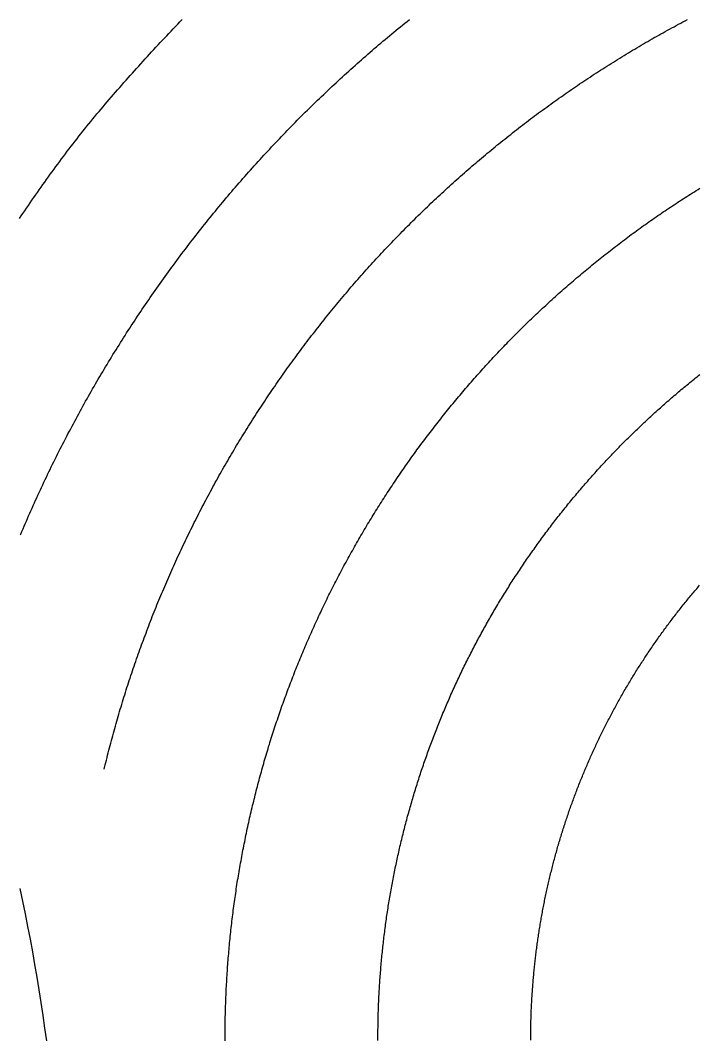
# Model space of a CAD drawing. Header units: millimetres. Extents: x -14.2 to 14.2, y -14.2 to 14.2.
# Drawn here: x -2.519 to -1.096, y 0 to 2.131 of the extents above; entities that cross this region are included whole.
import ezdxf

# ---------------------------------------------------------------- set-up
doc = ezdxf.new("R2010")
doc.units = ezdxf.units.MM
for name, color, linetype in [('ALTIN', 2, 'Continuous'), ('DOKU', 8, 'Continuous'), ('KESIM', 1, 'Continuous')]:
    doc.layers.add(name, color=color, linetype=linetype)

msp = doc.modelspace()

# ---------------------------------------------------------------- linework, layer by layer
at = {"layer": 'ALTIN'}
msp.add_lwpolyline([(-2.5193, 0.3143), (-2.5138, 0.2878), (-2.5085, 0.2614), (-2.5033, 0.2349), (-2.4983, 0.2084), (-2.4934, 0.1818), (-2.4887, 0.1552), (-2.4842, 0.1286), (-2.4798, 0.102), (-2.4756, 0.0753), (-2.4716, 0.0486), (-2.4677, 0.0219), (-2.464, -0.0049)], dxfattribs=at)
at = {"layer": 'DOKU'}
for points in [[(-2.5206, 1.7162), (-2.5168, 1.7217), (-2.5131, 1.7272), (-2.5093, 1.7327), (-2.5056, 1.7382), (-2.5018, 1.7437), (-2.4981, 1.7492), (-2.4943, 1.7546), (-2.4905, 1.7601), (-2.4867, 1.7656), (-2.4829, 1.771), (-2.479, 1.7765), (-2.4752, 1.7819), (-2.4714, 1.7873), (-2.4675, 1.7927), (-2.4636, 1.7982), (-2.4598, 1.8036), (-2.4559, 1.809), (-2.452, 1.8143), (-2.448, 1.8197), (-2.4441, 1.8251), (-2.4402, 1.8305), (-2.4362, 1.8358), (-2.4322, 1.8411), (-2.4282, 1.8465), (-2.4242, 1.8518), (-2.4202, 1.8571), (-2.4162, 1.8624), (-2.4121, 1.8677), (-2.408, 1.8729), (-2.404, 1.8782), (-2.3999, 1.8834), (-2.3958, 1.8887), (-2.3916, 1.8939), (-2.3875, 1.8991), (-2.3833, 1.9043), (-2.3792, 1.9095), (-2.375, 1.9146), (-2.3708, 1.9198), (-2.3665, 1.9249), (-2.3623, 1.9301), (-2.3581, 1.9352), (-2.3538, 1.9403), (-2.3495, 1.9454), (-2.3452, 1.9505), (-2.3409, 1.9556), (-2.3366, 1.9607), (-2.3323, 1.9657), (-2.3279, 1.9708), (-2.3236, 1.9758), (-2.3192, 1.9808), (-2.3149, 1.9858), (-2.3105, 1.9908), (-2.3061, 1.9958), (-2.3017, 2.0008), (-2.2973, 2.0058), (-2.2929, 2.0108), (-2.2884, 2.0157), (-2.284, 2.0207), (-2.2795, 2.0256), (-2.2751, 2.0306), (-2.2706, 2.0355), (-2.2662, 2.0405), (-2.2617, 2.0454), (-2.2572, 2.0503), (-2.2527, 2.0552), (-2.2482, 2.0601), (-2.2437, 2.065), (-2.2392, 2.0699), (-2.2347, 2.0748), (-2.2301, 2.0796), (-2.2256, 2.0845), (-2.2211, 2.0894), (-2.2165, 2.0942), (-2.212, 2.0991), (-2.2074, 2.1039), (-2.2028, 2.1088), (-2.1983, 2.1136), (-2.1937, 2.1184), (-2.1891, 2.1232), (-2.1845, 2.128), (-2.1799, 2.1328)], [(-2.5182, 1.0544), (-2.5176, 1.0557), (-2.5153, 1.0612), (-2.513, 1.0667), (-2.5106, 1.0722), (-2.5083, 1.0777), (-2.5059, 1.0831), (-2.5036, 1.0886), (-2.5012, 1.094), (-2.4988, 1.0995), (-2.4964, 1.1049), (-2.494, 1.1104), (-2.4916, 1.1158), (-2.4891, 1.1213), (-2.4867, 1.1267), (-2.4842, 1.1321), (-2.4817, 1.1375), (-2.4792, 1.1429), (-2.4767, 1.1483), (-2.4742, 1.1537), (-2.4717, 1.1591), (-2.4692, 1.1645), (-2.4666, 1.1699), (-2.4641, 1.1753), (-2.4615, 1.1807), (-2.4589, 1.186), (-2.4563, 1.1914), (-2.4537, 1.1968), (-2.4511, 1.2021), (-2.4485, 1.2074), (-2.4458, 1.2128), (-2.4432, 1.2181), (-2.4405, 1.2234), (-2.4378, 1.2288), (-2.4351, 1.2341), (-2.4324, 1.2394), (-2.4297, 1.2447), (-2.427, 1.25), (-2.4243, 1.2553), (-2.4215, 1.2606), (-2.4188, 1.2659), (-2.416, 1.2711), (-2.4132, 1.2764), (-2.4104, 1.2817), (-2.4076, 1.2869), (-2.4048, 1.2922), (-2.402, 1.2974), (-2.3992, 1.3026), (-2.3963, 1.3079), (-2.3935, 1.3131), (-2.3906, 1.3183), (-2.3877, 1.3235), (-2.3848, 1.3287), (-2.3819, 1.3339), (-2.379, 1.3391), (-2.3761, 1.3443), (-2.3731, 1.3495), (-2.3702, 1.3547), (-2.3672, 1.3598), (-2.3642, 1.365), (-2.3613, 1.3702), (-2.3583, 1.3753), (-2.3553, 1.3804), (-2.3522, 1.3856), (-2.3492, 1.3907), (-2.3462, 1.3958), (-2.3431, 1.4009), (-2.3401, 1.4061), (-2.337, 1.4112), (-2.3339, 1.4163), (-2.3308, 1.4213), (-2.3277, 1.4264), (-2.3246, 1.4315), (-2.3215, 1.4366), (-2.3183, 1.4416), (-2.3152, 1.4467), (-2.312, 1.4517), (-2.3088, 1.4568), (-2.3057, 1.4618), (-2.3025, 1.4668), (-2.2993, 1.4718), (-2.296, 1.4769), (-2.2928, 1.4819), (-2.2896, 1.4869), (-2.2863, 1.4919), (-2.2831, 1.4968), (-2.2798, 1.5018), (-2.2765, 1.5068), (-2.2732, 1.5118), (-2.2699, 1.5167), (-2.2666, 1.5217), (-2.2633, 1.5266), (-2.2599, 1.5315), (-2.2566, 1.5365), (-2.2532, 1.5414), (-2.2499, 1.5463), (-2.2465, 1.5512), (-2.2431, 1.5561), (-2.2397, 1.561), (-2.2363, 1.5659), (-2.2329, 1.5707), (-2.2294, 1.5756), (-2.226, 1.5805), (-2.2225, 1.5853), (-2.2191, 1.5902), (-2.2156, 1.595), (-2.2121, 1.5998), (-2.2086, 1.6047), (-2.2051, 1.6095), (-2.2016, 1.6143), (-2.1981, 1.6191), (-2.1945, 1.6239), (-2.191, 1.6287), (-2.1874, 1.6334), (-2.1839, 1.6382), (-2.1803, 1.643), (-2.1767, 1.6477), (-2.1731, 1.6525), (-2.1695, 1.6572), (-2.1659, 1.6619), (-2.1622, 1.6666), (-2.1586, 1.6714), (-2.1549, 1.6761), (-2.1513, 1.6808), (-2.1476, 1.6854), (-2.1439, 1.6901), (-2.1402, 1.6948), (-2.1365, 1.6995), (-2.1328, 1.7041), (-2.1291, 1.7088), (-2.1254, 1.7134), (-2.1216, 1.718), (-2.1179, 1.7227), (-2.1141, 1.7273), (-2.1103, 1.7319), (-2.1065, 1.7365), (-2.1027, 1.7411), (-2.0989, 1.7457), (-2.0951, 1.7502), (-2.0913, 1.7548), (-2.0875, 1.7594), (-2.0836, 1.7639), (-2.0798, 1.7685), (-2.0759, 1.773), (-2.072, 1.7775), (-2.0682, 1.782), (-2.0643, 1.7865), (-2.0604, 1.791), (-2.0564, 1.7955), (-2.0525, 1.8), (-2.0486, 1.8045), (-2.0446, 1.809), (-2.0407, 1.8134), (-2.0367, 1.8179), (-2.0328, 1.8223), (-2.0288, 1.8267), (-2.0248, 1.8311), (-2.0208, 1.8356), (-2.0168, 1.84), (-2.0128, 1.8444), (-2.0087, 1.8487), (-2.0047, 1.8531), (-2.0007, 1.8575), (-1.9966, 1.8619), (-1.9925, 1.8662), (-1.9885, 1.8705), (-1.9844, 1.8749), (-1.9803, 1.8792), (-1.9762, 1.8835), (-1.9721, 1.8878), (-1.9679, 1.8921), (-1.9638, 1.8964), (-1.9597, 1.9007), (-1.9555, 1.905), (-1.9513, 1.9092), (-1.9472, 1.9135), (-1.943, 1.9177), (-1.9388, 1.922), (-1.9346, 1.9262), (-1.9304, 1.9304), (-1.9262, 1.9346), (-1.922, 1.9388), (-1.9177, 1.943), (-1.9135, 1.9472), (-1.9092, 1.9513), (-1.905, 1.9555), (-1.9007, 1.9597), (-1.8964, 1.9638), (-1.8921, 1.9679), (-1.8878, 1.9721), (-1.8835, 1.9762), (-1.8792, 1.9803), (-1.8749, 1.9844), (-1.8705, 1.9885), (-1.8662, 1.9925), (-1.8619, 1.9966), (-1.8575, 2.0007), (-1.8531, 2.0047), (-1.8487, 2.0087), (-1.8444, 2.0128), (-1.84, 2.0168), (-1.8356, 2.0208), (-1.8311, 2.0248), (-1.8267, 2.0288), (-1.8223, 2.0328), (-1.8179, 2.0367), (-1.8134, 2.0407), (-1.809, 2.0446), (-1.8045, 2.0486), (-1.8, 2.0525), (-1.7955, 2.0564), (-1.791, 2.0604), (-1.7865, 2.0643), (-1.782, 2.0682), (-1.7775, 2.072), (-1.773, 2.0759), (-1.7685, 2.0798), (-1.7639, 2.0836), (-1.7594, 2.0875), (-1.7548, 2.0913), (-1.7502, 2.0951), (-1.7457, 2.0989), (-1.7411, 2.1027), (-1.7365, 2.1065), (-1.7319, 2.1103), (-1.7273, 2.1141), (-1.7227, 2.1179), (-1.718, 2.1216), (-1.7134, 2.1254), (-1.7088, 2.1291), (-1.7041, 2.1328)], [(-2.3431, 0.5641), (-2.3422, 0.5677), (-2.3409, 0.5728), (-2.3397, 0.5779), (-2.3384, 0.583), (-2.3371, 0.5881), (-2.3358, 0.5932), (-2.3345, 0.5983), (-2.3332, 0.6034), (-2.3319, 0.6085), (-2.3306, 0.6136), (-2.3292, 0.6187), (-2.3279, 0.6238), (-2.3265, 0.6288), (-2.3251, 0.6339), (-2.3237, 0.639), (-2.3223, 0.644), (-2.3209, 0.6491), (-2.3195, 0.6542), (-2.3181, 0.6592), (-2.3166, 0.6643), (-2.3152, 0.6693), (-2.3137, 0.6744), (-2.3122, 0.6794), (-2.3108, 0.6845), (-2.3093, 0.6895), (-2.3077, 0.6946), (-2.3062, 0.6996), (-2.3047, 0.7046), (-2.3032, 0.7096), (-2.3016, 0.7147), (-2.3, 0.7197), (-2.2985, 0.7247), (-2.2969, 0.7297), (-2.2953, 0.7347), (-2.2937, 0.7397), (-2.292, 0.7447), (-2.2904, 0.7497), (-2.2888, 0.7547), (-2.2871, 0.7597), (-2.2855, 0.7647), (-2.2838, 0.7697), (-2.2821, 0.7747), (-2.2804, 0.7796), (-2.2787, 0.7846), (-2.277, 0.7896), (-2.2753, 0.7946), (-2.2735, 0.7995), (-2.2718, 0.8045), (-2.27, 0.8094), (-2.2682, 0.8144), (-2.2665, 0.8193), (-2.2647, 0.8243), (-2.2629, 0.8292), (-2.261, 0.8341), (-2.2592, 0.8391), (-2.2574, 0.844), (-2.2555, 0.8489), (-2.2537, 0.8538), (-2.2518, 0.8588), (-2.2499, 0.8637), (-2.248, 0.8686), (-2.2461, 0.8735), (-2.2442, 0.8784), (-2.2423, 0.8833), (-2.2404, 0.8882), (-2.2384, 0.893), (-2.2365, 0.8979), (-2.2345, 0.9028), (-2.2325, 0.9077), (-2.2306, 0.9125), (-2.2286, 0.9174), (-2.2265, 0.9223), (-2.2245, 0.9271), (-2.2225, 0.932), (-2.2205, 0.9368), (-2.2184, 0.9417), (-2.2164, 0.9465), (-2.2143, 0.9513), (-2.2122, 0.9562), (-2.2101, 0.961), (-2.208, 0.9658), (-2.2059, 0.9706), (-2.2038, 0.9754), (-2.2016, 0.9802), (-2.1995, 0.985), (-2.1973, 0.9898), (-2.1952, 0.9946), (-2.193, 0.9994), (-2.1908, 1.0042), (-2.1886, 1.009), (-2.1864, 1.0137), (-2.1842, 1.0185), (-2.182, 1.0233), (-2.1797, 1.028), (-2.1775, 1.0328), (-2.1752, 1.0375), (-2.173, 1.0423), (-2.1707, 1.047), (-2.1684, 1.0517), (-2.1661, 1.0565), (-2.1638, 1.0612), (-2.1615, 1.0659), (-2.1591, 1.0706), (-2.1568, 1.0753), (-2.1544, 1.08), (-2.1521, 1.0847), (-2.1497, 1.0894), (-2.1473, 1.0941), (-2.1449, 1.0988), (-2.1425, 1.1035), (-2.1401, 1.1081), (-2.1377, 1.1128), (-2.1353, 1.1175), (-2.1328, 1.1221), (-2.1304, 1.1268), (-2.1279, 1.1314), (-2.1254, 1.1361), (-2.1229, 1.1407), (-2.1205, 1.1453), (-2.1179, 1.15), (-2.1154, 1.1546), (-2.1129, 1.1592), (-2.1104, 1.1638), (-2.1078, 1.1684), (-2.1053, 1.173), (-2.1027, 1.1776), (-2.1001, 1.1822), (-2.0976, 1.1867), (-2.095, 1.1913), (-2.0924, 1.1959), (-2.0897, 1.2004), (-2.0871, 1.205), (-2.0845, 1.2096), (-2.0818, 1.2141), (-2.0792, 1.2186), (-2.0765, 1.2232), (-2.0739, 1.2277), (-2.0712, 1.2322), (-2.0685, 1.2367), (-2.0658, 1.2412), (-2.0631, 1.2457), (-2.0603, 1.2502), (-2.0576, 1.2547), (-2.0549, 1.2592), (-2.0521, 1.2637), (-2.0493, 1.2682), (-2.0466, 1.2726), (-2.0438, 1.2771), (-2.041, 1.2816), (-2.0382, 1.286), (-2.0354, 1.2905), (-2.0326, 1.2949), (-2.0297, 1.2993), (-2.0269, 1.3037), (-2.0241, 1.3082), (-2.0212, 1.3126), (-2.0183, 1.317), (-2.0154, 1.3214), (-2.0126, 1.3258), (-2.0097, 1.3302), (-2.0068, 1.3345), (-2.0038, 1.3389), (-2.0009, 1.3433), (-1.998, 1.3477), (-1.995, 1.352), (-1.9921, 1.3564), (-1.9891, 1.3607), (-1.9861, 1.365), (-1.9832, 1.3694), (-1.9802, 1.3737), (-1.9772, 1.378), (-1.9742, 1.3823), (-1.9711, 1.3866), (-1.9681, 1.3909), (-1.9651, 1.3952), (-1.962, 1.3995), (-1.959, 1.4038), (-1.9559, 1.408), (-1.9528, 1.4123), (-1.9497, 1.4166), (-1.9466, 1.4208), (-1.9435, 1.4251), (-1.9404, 1.4293), (-1.9373, 1.4335), (-1.9342, 1.4377), (-1.931, 1.442), (-1.9279, 1.4462), (-1.9247, 1.4504), (-1.9215, 1.4546), (-1.9184, 1.4588), (-1.9152, 1.4629), (-1.912, 1.4671), (-1.9088, 1.4713), (-1.9056, 1.4754), (-1.9023, 1.4796), (-1.8991, 1.4837), (-1.8959, 1.4879), (-1.8926, 1.492), (-1.8894, 1.4961), (-1.8861, 1.5003), (-1.8828, 1.5044), (-1.8795, 1.5085), (-1.8762, 1.5126), (-1.8729, 1.5167), (-1.8696, 1.5207), (-1.8663, 1.5248), (-1.863, 1.5289), (-1.8596, 1.5329), (-1.8563, 1.537), (-1.8529, 1.541), (-1.8495, 1.5451), (-1.8462, 1.5491), (-1.8428, 1.5531), (-1.8394, 1.5572), (-1.836, 1.5612), (-1.8326, 1.5652), (-1.8292, 1.5692), (-1.8257, 1.5732), (-1.8223, 1.5771), (-1.8189, 1.5811), (-1.8154, 1.5851), (-1.8119, 1.589), (-1.8085, 1.593), (-1.805, 1.5969), (-1.8015, 1.6008), (-1.798, 1.6048), (-1.7945, 1.6087), (-1.791, 1.6126), (-1.7875, 1.6165), (-1.7839, 1.6204), (-1.7804, 1.6243), (-1.7768, 1.6282), (-1.7733, 1.632), (-1.7697, 1.6359), (-1.7661, 1.6398), (-1.7626, 1.6436), (-1.759, 1.6475), (-1.7554, 1.6513), (-1.7518, 1.6551), (-1.7482, 1.6589), (-1.7445, 1.6627), (-1.7409, 1.6665), (-1.7373, 1.6703), (-1.7336, 1.6741), (-1.73, 1.6779), (-1.7263, 1.6817), (-1.7226, 1.6854), (-1.7189, 1.6892), (-1.7152, 1.6929), (-1.7115, 1.6967), (-1.7078, 1.7004), (-1.7041, 1.7041), (-1.7004, 1.7078), (-1.6967, 1.7115), (-1.6929, 1.7152), (-1.6892, 1.7189), (-1.6854, 1.7226), (-1.6817, 1.7263), (-1.6779, 1.73), (-1.6741, 1.7336), (-1.6703, 1.7373), (-1.6665, 1.7409), (-1.6627, 1.7445), (-1.6589, 1.7482), (-1.6551, 1.7518), (-1.6513, 1.7554), (-1.6475, 1.759), (-1.6436, 1.7626), (-1.6398, 1.7661), (-1.6359, 1.7697), (-1.632, 1.7733), (-1.6282, 1.7768), (-1.6243, 1.7804), (-1.6204, 1.7839), (-1.6165, 1.7875), (-1.6126, 1.791), (-1.6087, 1.7945), (-1.6048, 1.798), (-1.6008, 1.8015), (-1.5969, 1.805), (-1.593, 1.8085), (-1.589, 1.8119), (-1.5851, 1.8154), (-1.5811, 1.8189), (-1.5771, 1.8223), (-1.5732, 1.8257), (-1.5692, 1.8292), (-1.5652, 1.8326), (-1.5612, 1.836), (-1.5572, 1.8394), (-1.5531, 1.8428), (-1.5491, 1.8462), (-1.5451, 1.8495), (-1.541, 1.8529), (-1.537, 1.8563), (-1.5329, 1.8596), (-1.5289, 1.863), (-1.5248, 1.8663), (-1.5207, 1.8696), (-1.5167, 1.8729), (-1.5126, 1.8762), (-1.5085, 1.8795), (-1.5044, 1.8828), (-1.5003, 1.8861), (-1.4961, 1.8894), (-1.492, 1.8926), (-1.4879, 1.8959), (-1.4837, 1.8991), (-1.4796, 1.9023), (-1.4754, 1.9056), (-1.4713, 1.9088), (-1.4671, 1.912), (-1.4629, 1.9152), (-1.4588, 1.9184), (-1.4546, 1.9215), (-1.4504, 1.9247), (-1.4462, 1.9279), (-1.442, 1.931), (-1.4377, 1.9342), (-1.4335, 1.9373), (-1.4293, 1.9404), (-1.4251, 1.9435), (-1.4208, 1.9466), (-1.4166, 1.9497), (-1.4123, 1.9528), (-1.408, 1.9559), (-1.4038, 1.959), (-1.3995, 1.962), (-1.3952, 1.9651), (-1.3909, 1.9681), (-1.3866, 1.9711), (-1.3823, 1.9742), (-1.378, 1.9772), (-1.3737, 1.9802), (-1.3694, 1.9832), (-1.365, 1.9861), (-1.3607, 1.9891), (-1.3564, 1.9921), (-1.352, 1.995), (-1.3477, 1.998), (-1.3433, 2.0009), (-1.3389, 2.0038), (-1.3345, 2.0068), (-1.3302, 2.0097), (-1.3258, 2.0126), (-1.3214, 2.0154), (-1.317, 2.0183), (-1.3126, 2.0212), (-1.3082, 2.0241), (-1.3037, 2.0269), (-1.2993, 2.0297), (-1.2949, 2.0326), (-1.2905, 2.0354), (-1.286, 2.0382), (-1.2816, 2.041), (-1.2771, 2.0438), (-1.2726, 2.0466), (-1.2682, 2.0493), (-1.2637, 2.0521), (-1.2592, 2.0549), (-1.2547, 2.0576), (-1.2502, 2.0603), (-1.2457, 2.0631), (-1.2412, 2.0658), (-1.2367, 2.0685), (-1.2322, 2.0712), (-1.2277, 2.0739), (-1.2232, 2.0765), (-1.2186, 2.0792), (-1.2141, 2.0818), (-1.2096, 2.0845), (-1.205, 2.0871), (-1.2004, 2.0897), (-1.1959, 2.0924), (-1.1913, 2.095), (-1.1867, 2.0976), (-1.1822, 2.1001), (-1.1776, 2.1027), (-1.173, 2.1053), (-1.1684, 2.1078), (-1.1638, 2.1104), (-1.1592, 2.1129), (-1.1546, 2.1154), (-1.15, 2.1179), (-1.1453, 2.1205), (-1.1407, 2.1229), (-1.1361, 2.1254), (-1.1314, 2.1279), (-1.1268, 2.1304), (-1.1221, 2.1328)], [(-2.09, -0.0046), (-2.09, 0), (-2.09, 0.0046), (-2.09, 0.0091), (-2.09, 0.0137), (-2.0899, 0.0182), (-2.0899, 0.0228), (-2.0898, 0.0274), (-2.0898, 0.0319), (-2.0897, 0.0365), (-2.0896, 0.041), (-2.0895, 0.0456), (-2.0894, 0.0502), (-2.0893, 0.0547), (-2.0892, 0.0593), (-2.089, 0.0638), (-2.0889, 0.0684), (-2.0887, 0.0729), (-2.0886, 0.0775), (-2.0884, 0.0821), (-2.0882, 0.0866), (-2.088, 0.0912), (-2.0878, 0.0957), (-2.0876, 0.1003), (-2.0874, 0.1048), (-2.0871, 0.1094), (-2.0869, 0.1139), (-2.0866, 0.1185), (-2.0864, 0.123), (-2.0861, 0.1276), (-2.0858, 0.1321), (-2.0855, 0.1367), (-2.0852, 0.1412), (-2.0849, 0.1458), (-2.0846, 0.1503), (-2.0843, 0.1549), (-2.0839, 0.1594), (-2.0836, 0.164), (-2.0832, 0.1685), (-2.0828, 0.1731), (-2.0824, 0.1776), (-2.082, 0.1822), (-2.0816, 0.1867), (-2.0812, 0.1912), (-2.0808, 0.1958), (-2.0804, 0.2003), (-2.0799, 0.2049), (-2.0795, 0.2094), (-2.079, 0.2139), (-2.0786, 0.2185), (-2.0781, 0.223), (-2.0776, 0.2275), (-2.0771, 0.2321), (-2.0766, 0.2366), (-2.076, 0.2411), (-2.0755, 0.2457), (-2.075, 0.2502), (-2.0744, 0.2547), (-2.0739, 0.2592), (-2.0733, 0.2638), (-2.0727, 0.2683), (-2.0721, 0.2728), (-2.0715, 0.2773), (-2.0709, 0.2818), (-2.0703, 0.2864), (-2.0697, 0.2909), (-2.069, 0.2954), (-2.0684, 0.2999), (-2.0677, 0.3044), (-2.067, 0.3089), (-2.0664, 0.3134), (-2.0657, 0.3179), (-2.065, 0.3224), (-2.0643, 0.3269), (-2.0636, 0.3315), (-2.0628, 0.336), (-2.0621, 0.3405), (-2.0613, 0.3449), (-2.0606, 0.3494), (-2.0598, 0.3539), (-2.059, 0.3584), (-2.0582, 0.3629), (-2.0575, 0.3674), (-2.0566, 0.3719), (-2.0558, 0.3764), (-2.055, 0.3809), (-2.0542, 0.3854), (-2.0533, 0.3898), (-2.0525, 0.3943), (-2.0516, 0.3988), (-2.0507, 0.4033), (-2.0498, 0.4077), (-2.0489, 0.4122), (-2.048, 0.4167), (-2.0471, 0.4211), (-2.0462, 0.4256), (-2.0453, 0.4301), (-2.0443, 0.4345), (-2.0434, 0.439), (-2.0424, 0.4435), (-2.0414, 0.4479), (-2.0405, 0.4524), (-2.0395, 0.4568), (-2.0385, 0.4613), (-2.0375, 0.4657), (-2.0364, 0.4701), (-2.0354, 0.4746), (-2.0344, 0.479), (-2.0333, 0.4835), (-2.0323, 0.4879), (-2.0312, 0.4923), (-2.0301, 0.4968), (-2.029, 0.5012), (-2.0279, 0.5056), (-2.0268, 0.51), (-2.0257, 0.5145), (-2.0246, 0.5189), (-2.0234, 0.5233), (-2.0223, 0.5277), (-2.0211, 0.5321), (-2.02, 0.5365), (-2.0188, 0.5409), (-2.0176, 0.5453), (-2.0164, 0.5497), (-2.0152, 0.5541), (-2.014, 0.5585), (-2.0128, 0.5629), (-2.0115, 0.5673), (-2.0103, 0.5717), (-2.009, 0.5761), (-2.0078, 0.5805), (-2.0065, 0.5848), (-2.0052, 0.5892), (-2.0039, 0.5936), (-2.0026, 0.598), (-2.0013, 0.6023), (-2, 0.6067), (-1.9987, 0.6111), (-1.9973, 0.6154), (-1.996, 0.6198), (-1.9946, 0.6241), (-1.9933, 0.6285), (-1.9919, 0.6328), (-1.9905, 0.6372), (-1.9891, 0.6415), (-1.9877, 0.6458), (-1.9863, 0.6502), (-1.9849, 0.6545), (-1.9834, 0.6588), (-1.982, 0.6632), (-1.9805, 0.6675), (-1.9791, 0.6718), (-1.9776, 0.6761), (-1.9761, 0.6804), (-1.9746, 0.6847), (-1.9731, 0.6891), (-1.9716, 0.6934), (-1.9701, 0.6977), (-1.9686, 0.702), (-1.9671, 0.7062), (-1.9655, 0.7105), (-1.964, 0.7148), (-1.9624, 0.7191), (-1.9608, 0.7234), (-1.9592, 0.7277), (-1.9576, 0.7319), (-1.956, 0.7362), (-1.9544, 0.7405), (-1.9528, 0.7447), (-1.9512, 0.749), (-1.9495, 0.7532), (-1.9479, 0.7575), (-1.9462, 0.7617), (-1.9446, 0.766), (-1.9429, 0.7702), (-1.9412, 0.7745), (-1.9395, 0.7787), (-1.9378, 0.7829), (-1.9361, 0.7872), (-1.9344, 0.7914), (-1.9326, 0.7956), (-1.9309, 0.7998), (-1.9292, 0.804), (-1.9274, 0.8082), (-1.9256, 0.8124), (-1.9239, 0.8166), (-1.9221, 0.8208), (-1.9203, 0.825), (-1.9185, 0.8292), (-1.9167, 0.8334), (-1.9148, 0.8376), (-1.913, 0.8417), (-1.9112, 0.8459), (-1.9093, 0.8501), (-1.9075, 0.8542), (-1.9056, 0.8584), (-1.9037, 0.8626), (-1.9018, 0.8667), (-1.8999, 0.8709), (-1.898, 0.875), (-1.8961, 0.8791), (-1.8942, 0.8833), (-1.8923, 0.8874), (-1.8903, 0.8915), (-1.8884, 0.8957), (-1.8864, 0.8998), (-1.8844, 0.9039), (-1.8825, 0.908), (-1.8805, 0.9121), (-1.8785, 0.9162), (-1.8765, 0.9203), (-1.8745, 0.9244), (-1.8724, 0.9285), (-1.8704, 0.9326), (-1.8684, 0.9366), (-1.8663, 0.9407), (-1.8643, 0.9448), (-1.8622, 0.9488), (-1.8601, 0.9529), (-1.858, 0.957), (-1.856, 0.961), (-1.8539, 0.9651), (-1.8517, 0.9691), (-1.8496, 0.9731), (-1.8475, 0.9772), (-1.8454, 0.9812), (-1.8432, 0.9852), (-1.8411, 0.9892), (-1.8389, 0.9933), (-1.8367, 0.9973), (-1.8345, 1.0013), (-1.8324, 1.0053), (-1.8302, 1.0093), (-1.828, 1.0133), (-1.8257, 1.0172), (-1.8235, 1.0212), (-1.8213, 1.0252), (-1.819, 1.0292), (-1.8168, 1.0331), (-1.8145, 1.0371), (-1.8123, 1.041), (-1.81, 1.045), (-1.8077, 1.0489), (-1.8054, 1.0529), (-1.8031, 1.0568), (-1.8008, 1.0608), (-1.7985, 1.0647), (-1.7962, 1.0686), (-1.7938, 1.0725), (-1.7915, 1.0764), (-1.7891, 1.0803), (-1.7868, 1.0842), (-1.7844, 1.0881), (-1.782, 1.092), (-1.7796, 1.0959), (-1.7772, 1.0998), (-1.7748, 1.1037), (-1.7724, 1.1075), (-1.77, 1.1114), (-1.7676, 1.1153), (-1.7651, 1.1191), (-1.7627, 1.123), (-1.7602, 1.1268), (-1.7578, 1.1306), (-1.7553, 1.1345), (-1.7528, 1.1383), (-1.7503, 1.1421), (-1.7478, 1.1459), (-1.7453, 1.1497), (-1.7428, 1.1535), (-1.7403, 1.1573), (-1.7378, 1.1611), (-1.7352, 1.1649), (-1.7327, 1.1687), (-1.7301, 1.1725), (-1.7276, 1.1763), (-1.725, 1.18), (-1.7224, 1.1838), (-1.7198, 1.1875), (-1.7172, 1.1913), (-1.7146, 1.195), (-1.712, 1.1988), (-1.7094, 1.2025), (-1.7068, 1.2062), (-1.7041, 1.21), (-1.7015, 1.2137), (-1.6988, 1.2174), (-1.6962, 1.2211), (-1.6935, 1.2248), (-1.6908, 1.2285), (-1.6882, 1.2322), (-1.6855, 1.2358), (-1.6828, 1.2395), (-1.6801, 1.2432), (-1.6773, 1.2468), (-1.6746, 1.2505), (-1.6719, 1.2541), (-1.6691, 1.2578), (-1.6664, 1.2614), (-1.6636, 1.2651), (-1.6609, 1.2687), (-1.6581, 1.2723), (-1.6553, 1.2759), (-1.6525, 1.2795), (-1.6497, 1.2831), (-1.6469, 1.2867), (-1.6441, 1.2903), (-1.6413, 1.2939), (-1.6385, 1.2975), (-1.6357, 1.3011), (-1.6328, 1.3046), (-1.63, 1.3082), (-1.6271, 1.3117), (-1.6242, 1.3153), (-1.6214, 1.3188), (-1.6185, 1.3224), (-1.6156, 1.3259), (-1.6127, 1.3294), (-1.6098, 1.3329), (-1.6069, 1.3364), (-1.604, 1.3399), (-1.601, 1.3434), (-1.5981, 1.3469), (-1.5952, 1.3504), (-1.5922, 1.3539), (-1.5892, 1.3573), (-1.5863, 1.3608), (-1.5833, 1.3643), (-1.5803, 1.3677), (-1.5773, 1.3712), (-1.5743, 1.3746), (-1.5713, 1.378), (-1.5683, 1.3815), (-1.5653, 1.3849), (-1.5623, 1.3883), (-1.5593, 1.3917), (-1.5562, 1.3951), (-1.5532, 1.3985), (-1.5501, 1.4019), (-1.5471, 1.4052), (-1.544, 1.4086), (-1.5409, 1.412), (-1.5378, 1.4153), (-1.5347, 1.4187), (-1.5316, 1.422), (-1.5285, 1.4254), (-1.5254, 1.4287), (-1.5223, 1.432), (-1.5192, 1.4354), (-1.516, 1.4387), (-1.5129, 1.442), (-1.5097, 1.4453), (-1.5066, 1.4486), (-1.5034, 1.4518), (-1.5002, 1.4551), (-1.4971, 1.4584), (-1.4939, 1.4616), (-1.4907, 1.4649), (-1.4875, 1.4681), (-1.4843, 1.4714), (-1.4811, 1.4746), (-1.4779, 1.4779), (-1.4746, 1.4811), (-1.4714, 1.4843), (-1.4681, 1.4875), (-1.4649, 1.4907), (-1.4616, 1.4939), (-1.4584, 1.4971), (-1.4551, 1.5002), (-1.4518, 1.5034), (-1.4486, 1.5066), (-1.4453, 1.5097), (-1.442, 1.5129), (-1.4387, 1.516), (-1.4354, 1.5192), (-1.432, 1.5223), (-1.4287, 1.5254), (-1.4254, 1.5285), (-1.422, 1.5316), (-1.4187, 1.5347), (-1.4153, 1.5378), (-1.412, 1.5409), (-1.4086, 1.544), (-1.4052, 1.5471), (-1.4019, 1.5501), (-1.3985, 1.5532), (-1.3951, 1.5562), (-1.3917, 1.5593), (-1.3883, 1.5623), (-1.3849, 1.5653), (-1.3815, 1.5683), (-1.378, 1.5713), (-1.3746, 1.5743), (-1.3712, 1.5773), (-1.3677, 1.5803), (-1.3643, 1.5833), (-1.3608, 1.5863), (-1.3573, 1.5892), (-1.3539, 1.5922), (-1.3504, 1.5952), (-1.3469, 1.5981), (-1.3434, 1.601), (-1.3399, 1.604), (-1.3364, 1.6069), (-1.3329, 1.6098), (-1.3294, 1.6127), (-1.3259, 1.6156), (-1.3224, 1.6185), (-1.3188, 1.6214), (-1.3153, 1.6242), (-1.3117, 1.6271), (-1.3082, 1.63), (-1.3046, 1.6328), (-1.3011, 1.6357), (-1.2975, 1.6385), (-1.2939, 1.6413), (-1.2903, 1.6441), (-1.2867, 1.6469), (-1.2831, 1.6497), (-1.2795, 1.6525), (-1.2759, 1.6553), (-1.2723, 1.6581), (-1.2687, 1.6609), (-1.2651, 1.6636), (-1.2614, 1.6664), (-1.2578, 1.6691), (-1.2541, 1.6719), (-1.2505, 1.6746), (-1.2468, 1.6773), (-1.2432, 1.6801), (-1.2395, 1.6828), (-1.2358, 1.6855), (-1.2322, 1.6882), (-1.2285, 1.6908), (-1.2248, 1.6935), (-1.2211, 1.6962), (-1.2174, 1.6988), (-1.2137, 1.7015), (-1.21, 1.7041), (-1.2062, 1.7068), (-1.2025, 1.7094), (-1.1988, 1.712), (-1.195, 1.7146), (-1.1913, 1.7172), (-1.1875, 1.7198), (-1.1838, 1.7224), (-1.18, 1.725), (-1.1763, 1.7276), (-1.1725, 1.7301), (-1.1687, 1.7327), (-1.1649, 1.7352), (-1.1611, 1.7378), (-1.1573, 1.7403), (-1.1535, 1.7428), (-1.1497, 1.7453), (-1.1459, 1.7478), (-1.1421, 1.7503), (-1.1383, 1.7528), (-1.1345, 1.7553), (-1.1306, 1.7578), (-1.1268, 1.7602), (-1.123, 1.7627), (-1.1191, 1.7651), (-1.1153, 1.7676), (-1.1114, 1.77), (-1.1075, 1.7724), (-1.1037, 1.7748), (-1.0998, 1.7772), (-1.0959, 1.7796)], [(-1.77, -0.0039), (-1.77, 0), (-1.77, 0.0039), (-1.77, 0.0077), (-1.77, 0.0116), (-1.7699, 0.0154), (-1.7699, 0.0193), (-1.7698, 0.0232), (-1.7698, 0.027), (-1.7697, 0.0309), (-1.7697, 0.0348), (-1.7696, 0.0386), (-1.7695, 0.0425), (-1.7694, 0.0463), (-1.7693, 0.0502), (-1.7692, 0.0541), (-1.7691, 0.0579), (-1.7689, 0.0618), (-1.7688, 0.0656), (-1.7686, 0.0695), (-1.7685, 0.0733), (-1.7683, 0.0772), (-1.7681, 0.0811), (-1.768, 0.0849), (-1.7678, 0.0888), (-1.7676, 0.0926), (-1.7674, 0.0965), (-1.7672, 0.1003), (-1.7669, 0.1042), (-1.7667, 0.1081), (-1.7665, 0.1119), (-1.7662, 0.1158), (-1.766, 0.1196), (-1.7657, 0.1235), (-1.7654, 0.1273), (-1.7651, 0.1312), (-1.7648, 0.135), (-1.7645, 0.1389), (-1.7642, 0.1427), (-1.7639, 0.1466), (-1.7636, 0.1504), (-1.7633, 0.1543), (-1.7629, 0.1581), (-1.7626, 0.162), (-1.7622, 0.1658), (-1.7619, 0.1696), (-1.7615, 0.1735), (-1.7611, 0.1773), (-1.7607, 0.1812), (-1.7603, 0.185), (-1.7599, 0.1889), (-1.7595, 0.1927), (-1.7591, 0.1965), (-1.7586, 0.2004), (-1.7582, 0.2042), (-1.7577, 0.208), (-1.7573, 0.2119), (-1.7568, 0.2157), (-1.7563, 0.2195), (-1.7558, 0.2234), (-1.7554, 0.2272), (-1.7549, 0.231), (-1.7543, 0.2349), (-1.7538, 0.2387), (-1.7533, 0.2425), (-1.7528, 0.2463), (-1.7522, 0.2502), (-1.7517, 0.254), (-1.7511, 0.2578), (-1.7506, 0.2616), (-1.75, 0.2654), (-1.7494, 0.2693), (-1.7488, 0.2731), (-1.7482, 0.2769), (-1.7476, 0.2807), (-1.747, 0.2845), (-1.7464, 0.2883), (-1.7457, 0.2921), (-1.7451, 0.2959), (-1.7444, 0.2997), (-1.7438, 0.3036), (-1.7431, 0.3074), (-1.7424, 0.3112), (-1.7418, 0.315), (-1.7411, 0.3188), (-1.7404, 0.3226), (-1.7397, 0.3264), (-1.7389, 0.3301), (-1.7382, 0.3339), (-1.7375, 0.3377), (-1.7367, 0.3415), (-1.736, 0.3453), (-1.7352, 0.3491), (-1.7345, 0.3529), (-1.7337, 0.3567), (-1.7329, 0.3604), (-1.7321, 0.3642), (-1.7313, 0.368), (-1.7305, 0.3718), (-1.7297, 0.3756), (-1.7289, 0.3793), (-1.728, 0.3831), (-1.7272, 0.3869), (-1.7264, 0.3906), (-1.7255, 0.3944), (-1.7246, 0.3982), (-1.7238, 0.4019), (-1.7229, 0.4057), (-1.722, 0.4094), (-1.7211, 0.4132), (-1.7202, 0.417), (-1.7193, 0.4207), (-1.7184, 0.4245), (-1.7174, 0.4282), (-1.7165, 0.4319), (-1.7155, 0.4357), (-1.7146, 0.4394), (-1.7136, 0.4432), (-1.7127, 0.4469), (-1.7117, 0.4506), (-1.7107, 0.4544), (-1.7097, 0.4581), (-1.7087, 0.4618), (-1.7077, 0.4656), (-1.7067, 0.4693), (-1.7056, 0.473), (-1.7046, 0.4767), (-1.7035, 0.4804), (-1.7025, 0.4842), (-1.7014, 0.4879), (-1.7004, 0.4916), (-1.6993, 0.4953), (-1.6982, 0.499), (-1.6971, 0.5027), (-1.696, 0.5064), (-1.6949, 0.5101), (-1.6938, 0.5138), (-1.6927, 0.5175), (-1.6915, 0.5212), (-1.6904, 0.5249), (-1.6892, 0.5286), (-1.6881, 0.5322), (-1.6869, 0.5359), (-1.6857, 0.5396), (-1.6846, 0.5433), (-1.6834, 0.547), (-1.6822, 0.5506), (-1.681, 0.5543), (-1.6798, 0.558), (-1.6785, 0.5616), (-1.6773, 0.5653), (-1.6761, 0.5689), (-1.6748, 0.5726), (-1.6736, 0.5763), (-1.6723, 0.5799), (-1.671, 0.5836), (-1.6698, 0.5872), (-1.6685, 0.5908), (-1.6672, 0.5945), (-1.6659, 0.5981), (-1.6646, 0.6017), (-1.6633, 0.6054), (-1.6619, 0.609), (-1.6606, 0.6126), (-1.6593, 0.6162), (-1.6579, 0.6199), (-1.6566, 0.6235), (-1.6552, 0.6271), (-1.6538, 0.6307), (-1.6524, 0.6343), (-1.651, 0.6379), (-1.6497, 0.6415), (-1.6483, 0.6451), (-1.6468, 0.6487), (-1.6454, 0.6523), (-1.644, 0.6559), (-1.6426, 0.6595), (-1.6411, 0.6631), (-1.6397, 0.6666), (-1.6382, 0.6702), (-1.6367, 0.6738), (-1.6353, 0.6773), (-1.6338, 0.6809), (-1.6323, 0.6845), (-1.6308, 0.688), (-1.6293, 0.6916), (-1.6278, 0.6951), (-1.6263, 0.6987), (-1.6247, 0.7022), (-1.6232, 0.7058), (-1.6217, 0.7093), (-1.6201, 0.7129), (-1.6185, 0.7164), (-1.617, 0.7199), (-1.6154, 0.7234), (-1.6138, 0.727), (-1.6122, 0.7305), (-1.6106, 0.734), (-1.609, 0.7375), (-1.6074, 0.741), (-1.6058, 0.7445), (-1.6042, 0.748), (-1.6025, 0.7515), (-1.6009, 0.755), (-1.5992, 0.7585), (-1.5976, 0.762), (-1.5959, 0.7655), (-1.5942, 0.769), (-1.5926, 0.7724), (-1.5909, 0.7759), (-1.5892, 0.7794), (-1.5875, 0.7829), (-1.5858, 0.7863), (-1.584, 0.7898), (-1.5823, 0.7932), (-1.5806, 0.7967), (-1.5788, 0.8001), (-1.5771, 0.8036), (-1.5753, 0.807), (-1.5736, 0.8104), (-1.5718, 0.8139), (-1.57, 0.8173), (-1.5682, 0.8207), (-1.5664, 0.8241), (-1.5646, 0.8276), (-1.5628, 0.831), (-1.561, 0.8344), (-1.5592, 0.8378), (-1.5573, 0.8412), (-1.5555, 0.8446), (-1.5537, 0.848), (-1.5518, 0.8514), (-1.5499, 0.8547), (-1.5481, 0.8581), (-1.5462, 0.8615), (-1.5443, 0.8649), (-1.5424, 0.8682), (-1.5405, 0.8716), (-1.5386, 0.8749), (-1.5367, 0.8783), (-1.5348, 0.8817), (-1.5329, 0.885), (-1.5309, 0.8883), (-1.529, 0.8917), (-1.527, 0.895), (-1.5251, 0.8983), (-1.5231, 0.9017), (-1.5211, 0.905), (-1.5192, 0.9083), (-1.5172, 0.9116), (-1.5152, 0.9149), (-1.5132, 0.9182), (-1.5112, 0.9215), (-1.5092, 0.9248), (-1.5072, 0.9281), (-1.5051, 0.9314), (-1.5031, 0.9347), (-1.501, 0.938), (-1.499, 0.9412), (-1.4969, 0.9445), (-1.4949, 0.9478), (-1.4928, 0.951), (-1.4907, 0.9543), (-1.4886, 0.9575), (-1.4865, 0.9608), (-1.4844, 0.964), (-1.4823, 0.9672), (-1.4802, 0.9705), (-1.4781, 0.9737), (-1.476, 0.9769), (-1.4738, 0.9801), (-1.4717, 0.9834), (-1.4696, 0.9866), (-1.4674, 0.9898), (-1.4652, 0.993), (-1.4631, 0.9962), (-1.4609, 0.9994), (-1.4587, 1.0025), (-1.4565, 1.0057), (-1.4543, 1.0089), (-1.4521, 1.0121), (-1.4499, 1.0152), (-1.4477, 1.0184), (-1.4455, 1.0215), (-1.4432, 1.0247), (-1.441, 1.0278), (-1.4387, 1.031), (-1.4365, 1.0341), (-1.4342, 1.0373), (-1.432, 1.0404), (-1.4297, 1.0435), (-1.4274, 1.0466), (-1.4251, 1.0497), (-1.4228, 1.0528), (-1.4205, 1.0559), (-1.4182, 1.059), (-1.4159, 1.0621), (-1.4136, 1.0652), (-1.4113, 1.0683), (-1.4089, 1.0714), (-1.4066, 1.0744), (-1.4042, 1.0775), (-1.4019, 1.0806), (-1.3995, 1.0836), (-1.3972, 1.0867), (-1.3948, 1.0897), (-1.3924, 1.0928), (-1.39, 1.0958), (-1.3876, 1.0988), (-1.3852, 1.1019), (-1.3828, 1.1049), (-1.3804, 1.1079), (-1.378, 1.1109), (-1.3755, 1.1139), (-1.3731, 1.1169), (-1.3707, 1.1199), (-1.3682, 1.1229), (-1.3658, 1.1259), (-1.3633, 1.1288), (-1.3609, 1.1318), (-1.3584, 1.1348), (-1.3559, 1.1377), (-1.3534, 1.1407), (-1.3509, 1.1436), (-1.3484, 1.1466), (-1.3459, 1.1495), (-1.3434, 1.1525), (-1.3409, 1.1554), (-1.3384, 1.1583), (-1.3358, 1.1612), (-1.3333, 1.1641), (-1.3308, 1.167), (-1.3282, 1.1699), (-1.3257, 1.1728), (-1.3231, 1.1757), (-1.3205, 1.1786), (-1.3179, 1.1815), (-1.3154, 1.1844), (-1.3128, 1.1872), (-1.3102, 1.1901), (-1.3076, 1.1929), (-1.305, 1.1958), (-1.3024, 1.1986), (-1.2998, 1.2015), (-1.2971, 1.2043), (-1.2945, 1.2071), (-1.2919, 1.21), (-1.2892, 1.2128), (-1.2866, 1.2156), (-1.2839, 1.2184), (-1.2813, 1.2212), (-1.2786, 1.224), (-1.2759, 1.2268), (-1.2732, 1.2295), (-1.2705, 1.2323), (-1.2679, 1.2351), (-1.2652, 1.2379), (-1.2625, 1.2406), (-1.2597, 1.2434), (-1.257, 1.2461), (-1.2543, 1.2488), (-1.2516, 1.2516), (-1.2488, 1.2543), (-1.2461, 1.257), (-1.2434, 1.2597), (-1.2406, 1.2625), (-1.2379, 1.2652), (-1.2351, 1.2679), (-1.2323, 1.2705), (-1.2295, 1.2732), (-1.2268, 1.2759), (-1.224, 1.2786), (-1.2212, 1.2813), (-1.2184, 1.2839), (-1.2156, 1.2866), (-1.2128, 1.2892), (-1.21, 1.2919), (-1.2071, 1.2945), (-1.2043, 1.2971), (-1.2015, 1.2998), (-1.1986, 1.3024), (-1.1958, 1.305), (-1.1929, 1.3076), (-1.1901, 1.3102), (-1.1872, 1.3128), (-1.1844, 1.3154), (-1.1815, 1.3179), (-1.1786, 1.3205), (-1.1757, 1.3231), (-1.1728, 1.3257), (-1.1699, 1.3282), (-1.167, 1.3308), (-1.1641, 1.3333), (-1.1612, 1.3358), (-1.1583, 1.3384), (-1.1554, 1.3409), (-1.1525, 1.3434), (-1.1495, 1.3459), (-1.1466, 1.3484), (-1.1436, 1.3509), (-1.1407, 1.3534), (-1.1377, 1.3559), (-1.1348, 1.3584), (-1.1318, 1.3609), (-1.1288, 1.3633), (-1.1259, 1.3658), (-1.1229, 1.3682), (-1.1199, 1.3707), (-1.1169, 1.3731), (-1.1139, 1.3755), (-1.1109, 1.378), (-1.1079, 1.3804), (-1.1049, 1.3828), (-1.1019, 1.3852), (-1.0988, 1.3876), (-1.0958, 1.39)], [(-1.45, -0.0032), (-1.45, 0), (-1.45, 0.0032), (-1.45, 0.0063), (-1.45, 0.0095), (-1.4499, 0.0127), (-1.4499, 0.0158), (-1.4499, 0.019), (-1.4498, 0.0221), (-1.4498, 0.0253), (-1.4497, 0.0285), (-1.4497, 0.0316), (-1.4496, 0.0348), (-1.4495, 0.038), (-1.4494, 0.0411), (-1.4493, 0.0443), (-1.4492, 0.0474), (-1.4491, 0.0506), (-1.449, 0.0538), (-1.4489, 0.0569), (-1.4488, 0.0601), (-1.4486, 0.0632), (-1.4485, 0.0664), (-1.4483, 0.0696), (-1.4482, 0.0727), (-1.448, 0.0759), (-1.4478, 0.079), (-1.4477, 0.0822), (-1.4475, 0.0854), (-1.4473, 0.0885), (-1.4471, 0.0917), (-1.4469, 0.0948), (-1.4467, 0.098), (-1.4465, 0.1011), (-1.4462, 0.1043), (-1.446, 0.1075), (-1.4458, 0.1106), (-1.4455, 0.1138), (-1.4453, 0.1169), (-1.445, 0.1201), (-1.4448, 0.1232), (-1.4445, 0.1264), (-1.4442, 0.1295), (-1.4439, 0.1327), (-1.4436, 0.1358), (-1.4433, 0.139), (-1.443, 0.1421), (-1.4427, 0.1453), (-1.4424, 0.1484), (-1.4421, 0.1516), (-1.4417, 0.1547), (-1.4414, 0.1579), (-1.441, 0.161), (-1.4407, 0.1641), (-1.4403, 0.1673), (-1.4399, 0.1704), (-1.4396, 0.1736), (-1.4392, 0.1767), (-1.4388, 0.1798), (-1.4384, 0.183), (-1.438, 0.1861), (-1.4376, 0.1893), (-1.4372, 0.1924), (-1.4368, 0.1955), (-1.4363, 0.1987), (-1.4359, 0.2018), (-1.4354, 0.2049), (-1.435, 0.2081), (-1.4345, 0.2112), (-1.4341, 0.2143), (-1.4336, 0.2175), (-1.4331, 0.2206), (-1.4326, 0.2237), (-1.4321, 0.2268), (-1.4316, 0.23), (-1.4311, 0.2331), (-1.4306, 0.2362), (-1.4301, 0.2393), (-1.4296, 0.2424), (-1.4291, 0.2456), (-1.4285, 0.2487), (-1.428, 0.2518), (-1.4274, 0.2549), (-1.4269, 0.258), (-1.4263, 0.2611), (-1.4257, 0.2642), (-1.4251, 0.2674), (-1.4246, 0.2705), (-1.424, 0.2736), (-1.4234, 0.2767), (-1.4228, 0.2798), (-1.4221, 0.2829), (-1.4215, 0.286), (-1.4209, 0.2891), (-1.4203, 0.2922), (-1.4196, 0.2953), (-1.419, 0.2984), (-1.4183, 0.3015), (-1.4177, 0.3046), (-1.417, 0.3077), (-1.4163, 0.3107), (-1.4156, 0.3138), (-1.4149, 0.3169), (-1.4142, 0.32), (-1.4135, 0.3231), (-1.4128, 0.3262), (-1.4121, 0.3293), (-1.4114, 0.3323), (-1.4107, 0.3354), (-1.4099, 0.3385), (-1.4092, 0.3416), (-1.4084, 0.3446), (-1.4077, 0.3477), (-1.4069, 0.3508), (-1.4062, 0.3539), (-1.4054, 0.3569), (-1.4046, 0.36), (-1.4038, 0.3631), (-1.403, 0.3661), (-1.4022, 0.3692), (-1.4014, 0.3722), (-1.4006, 0.3753), (-1.3998, 0.3783), (-1.3989, 0.3814), (-1.3981, 0.3844), (-1.3973, 0.3875), (-1.3964, 0.3905), (-1.3956, 0.3936), (-1.3947, 0.3966), (-1.3938, 0.3997), (-1.393, 0.4027), (-1.3921, 0.4058), (-1.3912, 0.4088), (-1.3903, 0.4118), (-1.3894, 0.4149), (-1.3885, 0.4179), (-1.3876, 0.4209), (-1.3866, 0.4239), (-1.3857, 0.427), (-1.3848, 0.43), (-1.3838, 0.433), (-1.3829, 0.436), (-1.3819, 0.439), (-1.381, 0.4421), (-1.38, 0.4451), (-1.379, 0.4481), (-1.3781, 0.4511), (-1.3771, 0.4541), (-1.3761, 0.4571), (-1.3751, 0.4601), (-1.3741, 0.4631), (-1.373, 0.4661), (-1.372, 0.4691), (-1.371, 0.4721), (-1.37, 0.4751), (-1.3689, 0.4781), (-1.3679, 0.481), (-1.3668, 0.484), (-1.3658, 0.487), (-1.3647, 0.49), (-1.3636, 0.493), (-1.3626, 0.4959), (-1.3615, 0.4989), (-1.3604, 0.5019), (-1.3593, 0.5048), (-1.3582, 0.5078), (-1.3571, 0.5108), (-1.3559, 0.5137), (-1.3548, 0.5167), (-1.3537, 0.5196), (-1.3526, 0.5226), (-1.3514, 0.5255), (-1.3503, 0.5285), (-1.3491, 0.5314), (-1.3479, 0.5344), (-1.3468, 0.5373), (-1.3456, 0.5402), (-1.3444, 0.5432), (-1.3432, 0.5461), (-1.342, 0.549), (-1.3408, 0.552), (-1.3396, 0.5549), (-1.3384, 0.5578), (-1.3372, 0.5607), (-1.336, 0.5636), (-1.3347, 0.5666), (-1.3335, 0.5695), (-1.3322, 0.5724), (-1.331, 0.5753), (-1.3297, 0.5782), (-1.3285, 0.5811), (-1.3272, 0.584), (-1.3259, 0.5869), (-1.3246, 0.5898), (-1.3234, 0.5927), (-1.3221, 0.5955), (-1.3208, 0.5984), (-1.3194, 0.6013), (-1.3181, 0.6042), (-1.3168, 0.6071), (-1.3155, 0.6099), (-1.3141, 0.6128), (-1.3128, 0.6157), (-1.3115, 0.6185), (-1.3101, 0.6214), (-1.3087, 0.6242), (-1.3074, 0.6271), (-1.306, 0.6299), (-1.3046, 0.6328), (-1.3033, 0.6356), (-1.3019, 0.6385), (-1.3005, 0.6413), (-1.2991, 0.6442), (-1.2977, 0.647), (-1.2962, 0.6498), (-1.2948, 0.6526), (-1.2934, 0.6555), (-1.292, 0.6583), (-1.2905, 0.6611), (-1.2891, 0.6639), (-1.2876, 0.6667), (-1.2862, 0.6695), (-1.2847, 0.6723), (-1.2832, 0.6751), (-1.2818, 0.6779), (-1.2803, 0.6807), (-1.2788, 0.6835), (-1.2773, 0.6863), (-1.2758, 0.6891), (-1.2743, 0.6919), (-1.2728, 0.6947), (-1.2713, 0.6974), (-1.2697, 0.7002), (-1.2682, 0.703), (-1.2667, 0.7057), (-1.2651, 0.7085), (-1.2636, 0.7113), (-1.262, 0.714), (-1.2605, 0.7168), (-1.2589, 0.7195), (-1.2573, 0.7223), (-1.2557, 0.725), (-1.2542, 0.7277), (-1.2526, 0.7305), (-1.251, 0.7332), (-1.2494, 0.7359), (-1.2478, 0.7387), (-1.2461, 0.7414), (-1.2445, 0.7441), (-1.2429, 0.7468), (-1.2413, 0.7495), (-1.2396, 0.7522), (-1.238, 0.7549), (-1.2363, 0.7576), (-1.2347, 0.7603), (-1.233, 0.763), (-1.2313, 0.7657), (-1.2297, 0.7684), (-1.228, 0.7711), (-1.2263, 0.7737), (-1.2246, 0.7764), (-1.2229, 0.7791), (-1.2212, 0.7818), (-1.2195, 0.7844), (-1.2178, 0.7871), (-1.2161, 0.7897), (-1.2143, 0.7924), (-1.2126, 0.795), (-1.2109, 0.7977), (-1.2091, 0.8003), (-1.2074, 0.8029), (-1.2056, 0.8056), (-1.2039, 0.8082), (-1.2021, 0.8108), (-1.2003, 0.8135), (-1.1986, 0.8161), (-1.1968, 0.8187), (-1.195, 0.8213), (-1.1932, 0.8239), (-1.1914, 0.8265), (-1.1896, 0.8291), (-1.1878, 0.8317), (-1.186, 0.8343), (-1.1841, 0.8369), (-1.1823, 0.8394), (-1.1805, 0.842), (-1.1786, 0.8446), (-1.1768, 0.8472), (-1.1749, 0.8497), (-1.1731, 0.8523), (-1.1712, 0.8548), (-1.1693, 0.8574), (-1.1675, 0.8599), (-1.1656, 0.8625), (-1.1637, 0.865), (-1.1618, 0.8676), (-1.1599, 0.8701), (-1.158, 0.8726), (-1.1561, 0.8752), (-1.1542, 0.8777), (-1.1523, 0.8802), (-1.1504, 0.8827), (-1.1484, 0.8852), (-1.1465, 0.8877), (-1.1446, 0.8902), (-1.1426, 0.8927), (-1.1407, 0.8952), (-1.1387, 0.8977), (-1.1367, 0.9002), (-1.1348, 0.9026), (-1.1328, 0.9051), (-1.1308, 0.9076), (-1.1288, 0.9101), (-1.1269, 0.9125), (-1.1249, 0.915), (-1.1229, 0.9174), (-1.1209, 0.9199), (-1.1189, 0.9223), (-1.1168, 0.9248), (-1.1148, 0.9272), (-1.1128, 0.9296), (-1.1108, 0.932), (-1.1087, 0.9345), (-1.1067, 0.9369), (-1.1046, 0.9393), (-1.1026, 0.9417), (-1.1005, 0.9441), (-1.0985, 0.9465), (-1.0964, 0.9489)]]:
    msp.add_lwpolyline(points, dxfattribs=at)
at = {"layer": 'KESIM'}
msp.add_circle((0, 0), 14.25, dxfattribs=at)

doc.saveas('drawing.dxf')
